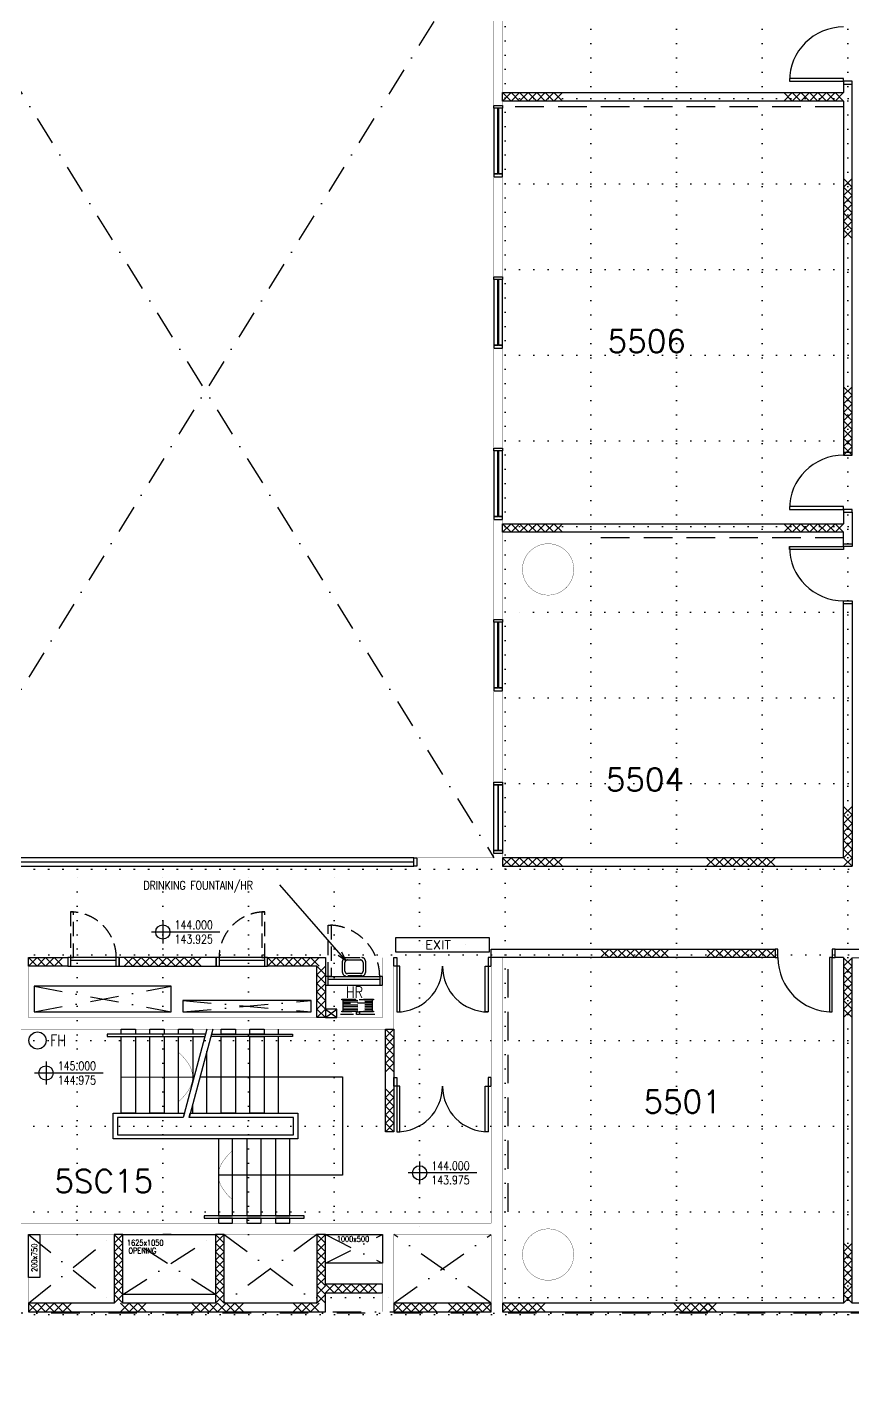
# Model space of a CAD drawing. Extents: x -68523 to 336700, y -113452 to 119396.
# Drawn here: x 104875 to 119338, y -19430 to 4298 of the extents above; entities that cross this region are included whole.
import ezdxf

# ---------------------------------------------------------------- set-up
doc = ezdxf.new("R2010")
doc.units = 0
doc.header["$LTSCALE"] = 1000
doc.header["$MEASUREMENT"] = 0
for name, pattern in [('S3144a$0$DASHDOT', [1, 0.5, -0.25, 0, -0.25]), ('S3144a$0$DASHED', [0.75, 0.5, -0.25]), ('S3144a$0$DOT', [0.25, 0, -0.25]), ('S3144a$0$HIDDEN', [0.375, 0.25, -0.125]), ('s5144a$0$DASHDOT', [1, 0.5, -0.25, 0, -0.25])]:
    doc.linetypes.add(name, pattern=pattern)
doc.layers.get('0').update_dxf_attribs({"linetype": 'CONTINUOUS'})
for name, color, linetype in [('S3144a$0$11', 14, 'CONTINUOUS'), ('S3144a$0$20', 7, 'CONTINUOUS'), ('S3144a$0$22', 7, 'CONTINUOUS'), ('S3144a$0$23', 7, 'CONTINUOUS'), ('S3144a$0$25', 7, 'CONTINUOUS'), ('S3144a$0$30', 1, 'CONTINUOUS'), ('S3144a$0$35', 7, 'CONTINUOUS'), ('S3144a$0$39', 7, 'CONTINUOUS'), ('S3144a$0$4', 7, 'CONTINUOUS'), ('S3144a$0$49', 7, 'CONTINUOUS'), ('S3144a$0$56', 7, 'CONTINUOUS'), ('S3144a$0$6', 7, 'CONTINUOUS'), ('S3144a$0$ROOM-NO', 4, 'CONTINUOUS'), ('s5144a$0$9', 7, 'CONTINUOUS')]:
    doc.layers.add(name, color=color, linetype=linetype)
doc.styles.add('S3144a$0$STANDARD', font='SIMPLEX')

# ---------------------------------------------------------------- blocks, each defined once
blk = doc.blocks.new('s5144a')
at = {"layer": 's5144a$0$9', "color": 1, "linetype": 's5144a$0$DASHDOT'}
blk.add_lwpolyline([(89200, -42725), (89200, -18049.9), (89225, -18049.9), (89225, -18199.9), (126775, -18200), (126775, -18050), (126800.3, -18050), (126800.3, -18224.8), (89225, -18224.9), (89225, -42725)], dxfattribs=at)

msp = doc.modelspace()

# ---------------------------------------------------------------- linework, layer by layer
at = {"layer": 'S3144a$0$11', "color": 14, "linetype": 'S3144a$0$DASHDOT'}
for p, q in [((105000.1, -12949.9), (107400.1, -12499.9)), ((105000.1, -12499.9), (107400.1, -12949.9)), ((107600.1, -12949.9), (109850.1, -12749.9)), ((107600.1, -12749.9), (109850.1, -12949.9)), ((110100.1, -12899.9), (110300.1, -13049.9)), ((110100.1, -13049.9), (110300.1, -12899.9)), ((104900.1, -18049.9), (106400.1, -16849.9)), ((104900.1, -16849.9), (106400.1, -18049.9)), ((106550.1, -17899.9), (108175.1, -16849.9)), ((108175.1, -17899.9), (106550.1, -16849.9)), ((108325.1, -16849.9), (109950.1, -18049.9)), ((109950.1, -16849.9), (108325.1, -18049.9)), ((110100.1, -17349.9), (111100.1, -16849.9)), ((110100.1, -16849.9), (111100.1, -17349.9)), ((111300.1, -18049.9), (113000.1, -16849.9)), ((113000.1, -18049.9), (111300.1, -16849.9))]:
    msp.add_line(p, q, dxfattribs=at)
at = {"layer": 'S3144a$0$11', "color": 14, "linetype": 'Continuous'}
msp.add_line((107400, -16849.9), (107250, -16849.9), dxfattribs=at)
at = {"layer": 'S3144a$0$11', "color": 14, "linetype": 'Continuous', "const_width": 5}
for points in [[(102800.1, -18199.9), (103000.1, -18199.9), (103000.1, -13249.9), (111300.1, -13249.9), (111300.1, -11999.9), (111100.1, -11999.9), (111100.1, -13049.9), (104900.1, -13049.9), (104900.1, -11999.9), (104700.1, -11999.9), (104700.1, -13049.9), (103000.1, -13049.9), (103000.1, -11999.9), (102800.1, -11999.9)], [(104700.1, -18199.9), (104900.1, -18199.9), (104900.1, -16849.9), (111100.1, -16849.9), (111100.1, -18199.9), (111300.1, -18199.9), (111300.1, -16849.9), (113000.1, -16849.9), (113000.1, -18199.9), (113200.1, -18199.9), (113200.1, -11999.9), (113000.1, -11999.9), (113000.1, -16649.9), (104700.1, -16649.9)]]:
    msp.add_lwpolyline(points, close=True, dxfattribs=at)
at = {"layer": 'S3144a$0$11', "color": 14, "linetype": 'Continuous'}
for points in [[(104900.1, -11999.9), (105587.6, -11999.9), (105587.6, -12149.9), (104900.1, -12149.9)], [(106487.6, -12149.9), (108187.6, -12149.9), (108187.6, -11999.9), (106487.6, -11999.9)], [(106487.6, -12149.9), (108187.6, -12149.9), (108187.6, -11999.9), (106487.6, -11999.9)], [(106487.6, -12149.9), (108187.6, -12149.9), (108187.6, -11999.9), (106487.6, -11999.9)], [(109087.6, -12149.9), (109087.6, -11999.9), (110100.1, -11999.9), (110100.1, -13049.9), (109950.1, -13049.9), (109950.1, -12149.9)], [(111150.1, -13249.9), (111300.1, -13249.9), (111300.1, -15049.9), (111150.1, -15049.9)], [(111100.1, -17719.9), (110100.1, -17719.9), (110100.1, -16849.9), (109950.1, -16849.9), (109950.1, -18049.9), (108325.1, -18049.9), (108325.1, -16849.9), (108175.1, -16849.9), (108175.1, -18049.9), (106550.1, -18049.9), (106550.1, -16849.9), (106400.1, -16849.9), (106400.1, -18049.9), (104900.1, -18049.9), (104900.1, -18199.9), (110100.1, -18199.9), (110100.1, -17869.9), (111100.1, -17869.9)], [(111300.1, -18199.9), (113000.1, -18199.9), (113000.1, -18049.9), (111300.1, -18049.9)]]:
    msp.add_lwpolyline(points, close=True, dxfattribs=at)
at = {"layer": 'S3144a$0$11', "color": 2, "linetype": 'Continuous'}
for points in [[(105000.1, -12949.9), (107400.1, -12949.9), (107400.1, -12499.9), (105000.1, -12499.9)], [(107600.1, -12949.9), (109850.1, -12949.9), (109850.1, -12749.9), (107600.1, -12749.9)], [(110100.1, -13049.9), (110300.1, -13049.9), (110300.1, -12899.9), (110100.1, -12899.9)]]:
    msp.add_lwpolyline(points, close=True, dxfattribs=at)
at = {"layer": 'S3144a$0$20', "color": 10, "linetype": 'S3144a$0$DASHDOT'}
for p, q in [((102950.1, 6100.1), (113051.1, -10249.9)), ((113051.1, 6100.1), (102950.1, -10249.9))]:
    msp.add_line(p, q, dxfattribs=at)
at = {"layer": 'S3144a$0$20', "color": 14, "linetype": 'Continuous'}
for p, q in [((113200.3, 3000.1), (113200.3, 3150.1)), ((113200.3, 3150.1), (119175.4, 3150.1)), ((119175.4, 3300.3), (119325.4, 3300.3)), ((119175.4, 3300.3), (119175.4, 3150.1)), ((119325.4, -3149.7), (119325.4, 3300.3)), ((119175.4, 3000.1), (113200.3, 3000.1)), ((119175.4, 3000.1), (119175.4, -3149.7)), ((119175.4, -4199.7), (119325.4, -4199.7)), ((119175.4, -4199.7), (119175.4, -4399.9)), ((119325.4, -4199.7), (119325.4, -4800.1)), ((113200.3, -4549.9), (113200.3, -4399.9)), ((113200.3, -4399.9), (119175.4, -4399.9)), ((119175.4, -4549.9), (113200.3, -4549.9)), ((119175.4, -4800.1), (119175.4, -4549.9)), ((119175.4, -4750.1), (119325.4, -4750.1)), ((119175.4, -10250.1), (119175.4, -5750.1)), ((119325.4, -5750.1), (119325.4, -10399.9)), ((113200.3, -10250.1), (113200.3, -10399.9)), ((113000.1, -11999.9), (113000.1, -11849.9)), ((113000.1, -11849.9), (117975, -11849.9)), ((119025, -11849.9), (119475.2, -11849.9)), ((119025, -11999.9), (119025, -11849.9)), ((117975, -11999.9), (113000.1, -11999.9)), ((119175.2, -11999.9), (119025, -11999.9)), ((119175.2, -11999.9), (119175.2, -18049.9)), ((119325.2, -12000), (119475.2, -11999.9)), ((119325.2, -18049.9), (119325.2, -12000)), ((119175.2, -18049.9), (113200, -18050)), ((113200, -18050), (113200, -18199.9)), ((113200, -18199.9), (125925, -18199.9)), ((125925, -18050), (119325.2, -18049.9))]:
    msp.add_line(p, q, dxfattribs=at)
at = {"layer": 'S3144a$0$20', "color": 1, "linetype": 'S3144a$0$DASHED'}
for p, q in [((119175.4, 2900.1), (113200.3, 2900)), ((119175.4, -4649.9), (114750, -4650)), ((113299.9, -16450), (113299.9, -11999.9))]:
    msp.add_line(p, q, dxfattribs=at)
at = {"layer": 'S3144a$0$20', "color": 3, "linetype": 'Continuous', "const_width": 5}
for points in [[(113050.4, 2925.1), (113200.4, 2925.1), (113200.4, 4675), (113050.4, 4675)], [(113050.4, -74.9), (113200.4, -74.9), (113200.4, 1675.1), (113050.4, 1675.1)], [(113050.4, -3074.9), (113200.4, -3074.9), (113200.4, -1324.9), (113050.4, -1324.9)], [(113050.4, -6074.9), (113200.4, -6074.9), (113200.4, -4324.9), (113050.4, -4324.9)], [(113050, -8924.9), (113200, -8924.9), (113200.4, -7324.9), (113050.4, -7324.9)], [(111700, -10400), (113200.5, -10400), (113200.5, -10249.9), (113200.5, -10174.9), (113050, -10174.9), (113050, -10249.9), (111700, -10249.9)]]:
    msp.add_lwpolyline(points, close=True, dxfattribs=at)
at = {"layer": 'S3144a$0$20', "color": 14, "linetype": 'Continuous'}
for points in [[(119175.4, -10250.1), (119025, -10250.1), (113200.3, -10250.1)], [(113200.3, -10399.9), (119025, -10399.9), (119325.4, -10399.9)]]:
    msp.add_lwpolyline(points, dxfattribs=at)
at = {"layer": 'S3144a$0$22', "color": 14, "linetype": 'Continuous'}
for points in [[(114250.3, 3000.1), (114100.3, 3150.1), (113950.3, 3000.1), (113800.3, 3150.1), (113650.3, 3000.1), (113500.3, 3150.1), (113350.3, 3000.1), (113200.3, 3150.1)], [(114250.3, 3150.1), (114100.3, 3000.1), (113950.3, 3150.1), (113800.3, 3000.1), (113650.3, 3150.1), (113500.3, 3000.1), (113350.3, 3150.1), (113200.3, 3000.1)], [(119175.4, 3000.1), (119025.4, 3150.1), (118875.4, 3000.1), (118725.4, 3150.1), (118575.4, 3000.1), (118425.4, 3150.1), (118275.4, 3000.1), (118125.4, 3150.1)], [(119175.4, 3150.1), (119025.4, 3000.1), (118875.4, 3150.1), (118725.4, 3000.1), (118575.4, 3150.1), (118425.4, 3000.1), (118275.4, 3150.1), (118125.4, 3000.1)], [(119325.4, 1646.9), (119175.4, 1496.9), (119325.4, 1346.9), (119175.4, 1196.9), (119325.4, 1046.9), (119175.4, 896.9), (119325.4, 746.9), (119175.4, 596.9)], [(119175.4, 1646.9), (119325.4, 1496.9), (119175.4, 1346.9), (119325.4, 1196.9), (119175.4, 1046.9), (119325.4, 896.9), (119175.4, 746.9), (119325.4, 596.9)], [(119325.4, -3200.1), (119175.4, -3050.1), (119325.4, -2900.1), (119175.4, -2750.1), (119325.4, -2600.1), (119175.4, -2450.1), (119325.4, -2300.1), (119175.4, -2150.1), (119325.4, -2000.1)], [(119175.4, -3200.1), (119325.4, -3050.1), (119175.4, -2900.1), (119325.4, -2750.1), (119175.4, -2600.1), (119325.4, -2450.1), (119175.4, -2300.1), (119325.4, -2150.1), (119175.4, -2000.1)], [(114250.3, -4549.9), (114100.3, -4399.9), (113950.3, -4549.9), (113800.3, -4399.9), (113650.3, -4549.9), (113500.3, -4399.9), (113350.3, -4549.9), (113200.3, -4399.9)], [(114250.3, -4399.9), (114100.3, -4549.9), (113950.3, -4399.9), (113800.3, -4549.9), (113650.3, -4399.9), (113500.3, -4549.9), (113350.3, -4399.9), (113200.3, -4549.9)], [(119175.4, -4549.9), (119025.4, -4399.9), (118875.4, -4549.9), (118725.4, -4399.9), (118575.4, -4549.9), (118425.4, -4399.9), (118275.4, -4549.9), (118125.4, -4399.9)], [(119175.4, -4399.9), (119025.4, -4549.9), (118875.4, -4399.9), (118725.4, -4549.9), (118575.4, -4399.9), (118425.4, -4549.9), (118275.4, -4399.9), (118125.4, -4549.9)], [(119175.4, -10399.9), (119325.4, -10249.9), (119175.4, -10099.9), (119325.4, -9949.9), (119175.4, -9799.9), (119325.4, -9649.9), (119175.4, -9499.9), (119325.4, -9349.9)], [(119325.4, -10399.9), (119175.4, -10249.9), (119325.4, -10099.9), (119175.4, -9949.9), (119325.4, -9799.9), (119175.4, -9649.9), (119325.4, -9499.9), (119175.4, -9349.9)], [(114250.3, -10399.9), (114100.3, -10249.9), (113950.3, -10399.9), (113800.3, -10249.9), (113650.3, -10399.9), (113500.3, -10249.9), (113350.3, -10399.9), (113200.3, -10249.9)], [(114250.3, -10249.9), (114100.3, -10399.9), (113950.3, -10249.9), (113800.3, -10399.9), (113650.3, -10249.9), (113500.3, -10399.9), (113350.3, -10249.9), (113200.3, -10399.9)], [(117975, -10250.1), (117825, -10400.1), (117675, -10250.1), (117525, -10400.1), (117375, -10250.1), (117225, -10400.1), (117075, -10250.1), (116925, -10400.1), (116775, -10250.1)], [(117975, -10400.1), (117825, -10250.1), (117675, -10400.1), (117525, -10250.1), (117375, -10400.1), (117225, -10250.1), (117075, -10400.1), (116925, -10250.1), (116775, -10400.1)], [(114916.8, -11999.9), (115066.8, -11849.9), (115216.8, -11999.9), (115366.8, -11849.9), (115516.8, -11999.9), (115666.8, -11849.9), (115816.8, -11999.9), (115966.8, -11849.9), (116116.8, -11999.9)], [(114916.8, -11849.9), (115066.8, -11999.9), (115216.8, -11849.9), (115366.8, -11999.9), (115516.8, -11849.9), (115666.8, -11999.9), (115816.8, -11849.9), (115966.8, -11999.9), (116116.8, -11849.9)], [(117975, -11849.9), (117825, -11999.9), (117675, -11849.9), (117525, -11999.9), (117375, -11849.9), (117225, -11999.9), (117075, -11849.9), (116925, -11999.9), (116775, -11849.9)], [(117975, -11999.9), (117825, -11849.9), (117675, -11999.9), (117525, -11849.9), (117375, -11999.9), (117225, -11849.9), (117075, -11999.9), (116925, -11849.9), (116775, -11999.9)], [(119175.2, -13050), (119325.2, -12900), (119175.2, -12750), (119325.2, -12600), (119175.2, -12450), (119325.2, -12300), (119175.2, -12150), (119325.2, -12000)], [(119325.2, -13050), (119175.2, -12900), (119325.2, -12750), (119175.2, -12600), (119325.2, -12450), (119175.2, -12300), (119325.2, -12150), (119175.2, -12000)], [(111150.1, -13249.9), (111300.1, -13399.9), (111150.1, -13549.9), (111300.1, -13699.9), (111150.1, -13849.9), (111300.1, -13999.9)], [(111300.1, -13249.9), (111150.1, -13399.9), (111300.1, -13549.9), (111150.1, -13699.9), (111300.1, -13849.9), (111150.1, -13999.9)], [(111300.1, -15049.9), (111150.1, -14899.9), (111300.1, -14749.9), (111150.1, -14599.9), (111300.1, -14449.9), (111150.1, -14299.9)], [(111150.1, -15049.9), (111300.1, -14899.9), (111150.1, -14749.9), (111300.1, -14599.9), (111150.1, -14449.9), (111300.1, -14299.9)], [(119175.2, -18049.9), (119325.2, -17899.9), (119175.2, -17749.9), (119325.2, -17599.9), (119175.2, -17449.9), (119325.2, -17299.9), (119175.2, -17149.9), (119325.2, -16999.9)], [(119325.2, -18049.9), (119175.2, -17899.9), (119325.2, -17749.9), (119175.2, -17599.9), (119325.2, -17449.9), (119175.2, -17299.9), (119325.2, -17149.9), (119175.2, -16999.9)], [(111300.1, -18199.9), (111450.1, -18049.9), (111600.1, -18199.9), (111750.1, -18049.9), (111900.1, -18199.9), (112050.1, -18049.9)], [(111300.1, -18049.9), (111450.1, -18199.9), (111600.1, -18049.9), (111750.1, -18199.9), (111900.1, -18049.9), (112050.1, -18199.9)], [(113000.1, -18049.9), (112850.1, -18199.9), (112700.1, -18049.9), (112550.1, -18199.9), (112400.1, -18049.9), (112250.1, -18199.9)], [(113000.1, -18199.9), (112850.1, -18049.9), (112700.1, -18199.9), (112550.1, -18049.9), (112400.1, -18199.9), (112250.1, -18049.9)], [(113199.9, -18200), (113349.9, -18050), (113499.9, -18200), (113649.9, -18050), (113799.9, -18200), (113949.9, -18050)], [(113199.9, -18050), (113349.9, -18200), (113499.9, -18050), (113649.9, -18200), (113799.9, -18050), (113949.9, -18200)], [(113200, -18200), (113350, -18050), (113500, -18200), (113650, -18050), (113800, -18200), (113950, -18050)], [(113200, -18050), (113350, -18200), (113500, -18050), (113650, -18200), (113800, -18050), (113950, -18200)], [(116199.9, -18200), (116349.9, -18050), (116499.9, -18200), (116649.9, -18050), (116799.9, -18200), (116949.9, -18050)], [(116199.9, -18050), (116349.9, -18200), (116499.9, -18050), (116649.9, -18200), (116799.9, -18050), (116949.9, -18200)], [(116200, -18200), (116350, -18050), (116500, -18200), (116650, -18050), (116800, -18200), (116950, -18050)], [(116200, -18050), (116350, -18200), (116500, -18050), (116650, -18200), (116800, -18050), (116950, -18200)]]:
    msp.add_lwpolyline(points, dxfattribs=at)
at = {"layer": 'S3144a$0$22', "color": 1, "linetype": 'Continuous'}
for points in [[(104900.1, -12149.9), (105050.1, -11999.9), (105200.1, -12149.9), (105350.1, -11999.9), (105500.1, -12149.9)], [(104900.1, -11999.9), (105050.1, -12149.9), (105200.1, -11999.9), (105350.1, -12149.9), (105500.1, -11999.9)], [(106575.1, -12149.9), (106725.1, -11999.9), (106875.1, -12149.9), (107025.1, -11999.9), (107175.1, -12149.9), (107325.1, -11999.9), (107475.1, -12149.9), (107625.1, -11999.9), (107775.1, -12149.9), (107925.1, -11999.9)], [(106575.1, -11999.9), (106725.1, -12149.9), (106875.1, -11999.9), (107025.1, -12149.9), (107175.1, -11999.9), (107325.1, -12149.9), (107475.1, -11999.9), (107625.1, -12149.9), (107775.1, -11999.9), (107925.1, -12149.9)], [(106575.1, -12149.9), (106725.1, -11999.9), (106875.1, -12149.9), (107025.1, -11999.9), (107175.1, -12149.9), (107325.1, -11999.9), (107475.1, -12149.9), (107625.1, -11999.9), (107775.1, -12149.9), (107925.1, -11999.9)], [(106575.1, -11999.9), (106725.1, -12149.9), (106875.1, -11999.9), (107025.1, -12149.9), (107175.1, -11999.9), (107325.1, -12149.9), (107475.1, -11999.9), (107625.1, -12149.9), (107775.1, -11999.9), (107925.1, -12149.9)], [(106575.1, -12149.9), (106725.1, -11999.9), (106875.1, -12149.9), (107025.1, -11999.9), (107175.1, -12149.9), (107325.1, -11999.9), (107475.1, -12149.9), (107625.1, -11999.9), (107775.1, -12149.9), (107925.1, -11999.9)], [(106575.1, -11999.9), (106725.1, -12149.9), (106875.1, -11999.9), (107025.1, -12149.9), (107175.1, -11999.9), (107325.1, -12149.9), (107475.1, -11999.9), (107625.1, -12149.9), (107775.1, -11999.9), (107925.1, -12149.9)], [(109087.6, -12149.9), (109237.6, -11999.9), (109387.6, -12149.9), (109537.6, -11999.9), (109687.6, -12149.9), (109837.6, -11999.9), (109987.6, -12149.9)], [(109087.6, -11999.9), (109237.6, -12149.9), (109387.6, -11999.9), (109537.6, -12149.9), (109687.6, -11999.9), (109837.6, -12149.9), (109987.6, -11999.9)], [(110100.1, -13049.9), (109950.1, -12899.9), (110100.1, -12749.9), (109950.1, -12599.9), (110100.1, -12449.9), (109950.1, -12299.9), (110100.1, -12149.9)], [(109950.1, -13049.9), (110100.1, -12899.9), (109950.1, -12749.9), (110100.1, -12599.9), (109950.1, -12449.9), (110100.1, -12299.9), (109950.1, -12149.9)], [(110100.1, -13049.9), (109950.1, -12899.9), (110100.1, -12749.9), (109950.1, -12599.9), (110100.1, -12449.9), (109950.1, -12299.9), (110100.1, -12149.9)], [(109950.1, -13049.9), (110100.1, -12899.9), (109950.1, -12749.9), (110100.1, -12599.9), (109950.1, -12449.9), (110100.1, -12299.9), (109950.1, -12149.9)], [(106550.1, -18049.9), (106400.1, -17899.9), (106550.1, -17749.9), (106400.1, -17599.9), (106550.1, -17449.9), (106400.1, -17299.9), (106550.1, -17149.9), (106400.1, -16999.9), (106550.1, -16849.9)], [(106400.1, -18049.9), (106550.1, -17899.9), (106400.1, -17749.9), (106550.1, -17599.9), (106400.1, -17449.9), (106550.1, -17299.9), (106400.1, -17149.9), (106550.1, -16999.9), (106400.1, -16849.9)], [(108325.1, -18049.9), (108175.1, -17899.9), (108325.1, -17749.9), (108175.1, -17599.9), (108325.1, -17449.9), (108175.1, -17299.9), (108325.1, -17149.9), (108175.1, -16999.9), (108325.1, -16849.9)], [(108175.1, -18049.9), (108325.1, -17899.9), (108175.1, -17749.9), (108325.1, -17599.9), (108175.1, -17449.9), (108325.1, -17299.9), (108175.1, -17149.9), (108325.1, -16999.9), (108175.1, -16849.9)], [(110100.1, -18049.9), (109950.1, -17899.9), (110100.1, -17749.9), (109950.1, -17599.9), (110100.1, -17449.9), (109950.1, -17299.9), (110100.1, -17149.9), (109950.1, -16999.9), (110100.1, -16849.9)], [(109950.1, -18049.9), (110100.1, -17899.9), (109950.1, -17749.9), (110100.1, -17599.9), (109950.1, -17449.9), (110100.1, -17299.9), (109950.1, -17149.9), (110100.1, -16999.9), (109950.1, -16849.9)], [(110100.1, -17869.9), (110250.1, -17719.9), (110400.1, -17869.9), (110550.1, -17719.9), (110700.1, -17869.9), (110850.1, -17719.9), (111000.1, -17869.9)], [(110100.1, -17719.9), (110250.1, -17869.9), (110400.1, -17719.9), (110550.1, -17869.9), (110700.1, -17719.9), (110850.1, -17869.9), (111000.1, -17719.9)], [(104900.1, -18049.9), (105050.1, -18199.9), (105200.1, -18049.9), (105350.1, -18199.9), (105500.1, -18049.9), (105650.1, -18199.9)], [(104900.1, -18199.9), (105050.1, -18049.9), (105200.1, -18199.9), (105350.1, -18049.9), (105500.1, -18199.9), (105650.1, -18049.9)], [(106962.6, -18199.9), (106812.6, -18049.9), (106662.6, -18199.9), (106512.6, -18049.9)], [(106962.6, -18049.9), (106812.6, -18199.9), (106662.6, -18049.9), (106512.6, -18199.9)], [(107762.6, -18199.9), (107912.6, -18049.9), (108062.6, -18199.9), (108212.6, -18049.9), (108362.6, -18199.9), (108512.6, -18049.9), (108662.6, -18199.9)], [(107762.6, -18049.9), (107912.6, -18199.9), (108062.6, -18049.9), (108212.6, -18199.9), (108362.6, -18049.9), (108512.6, -18199.9), (108662.6, -18049.9)], [(109537.6, -18049.9), (109687.6, -18199.9), (109837.6, -18049.9), (109987.6, -18199.9)], [(109537.6, -18199.9), (109687.6, -18049.9), (109837.6, -18199.9), (109987.6, -18049.9)]]:
    msp.add_lwpolyline(points, dxfattribs=at)
at = {"layer": 'S3144a$0$23', "color": 10, "linetype": 'Continuous'}
for points in [[(113050.4, 2925.1), (113200.4, 2925.1), (113200.4, 2875.1), (113050.4, 2875.1)], [(113050.4, 1725.1), (113120.4, 1725.1), (113120.4, 2875.1), (113050.4, 2875.1)], [(113130.4, 1725.1), (113200.4, 1725.1), (113200.4, 2875.1), (113130.4, 2875.1)], [(113050.4, 1675.1), (113200.4, 1675.1), (113200.4, 1725.1), (113050.4, 1725.1)], [(113050.4, -74.9), (113200.4, -74.9), (113200.4, -124.9), (113050.4, -124.9)], [(113050.4, -1274.9), (113120.4, -1274.9), (113120.4, -124.9), (113050.4, -124.9)], [(113130.4, -1274.9), (113200.4, -1274.9), (113200.4, -124.9), (113130.4, -124.9)], [(113050.4, -1324.9), (113200.4, -1324.9), (113200.4, -1274.9), (113050.4, -1274.9)], [(113050.4, -3074.9), (113200.4, -3074.9), (113200.4, -3124.9), (113050.4, -3124.9)], [(113050.4, -4274.9), (113120.4, -4274.9), (113120.4, -3124.9), (113050.4, -3124.9)], [(113130.4, -4274.9), (113200.4, -4274.9), (113200.4, -3124.9), (113130.4, -3124.9)], [(113050.4, -4324.9), (113200.4, -4324.9), (113200.4, -4274.9), (113050.4, -4274.9)], [(113050.4, -6074.9), (113200.4, -6074.9), (113200.4, -6124.9), (113050.4, -6124.9)], [(113050.4, -7274.9), (113120.4, -7274.9), (113120.4, -6124.9), (113050.4, -6124.9)], [(113130.4, -7274.9), (113200.4, -7274.9), (113200.4, -6124.9), (113130.4, -6124.9)], [(113050.4, -7324.9), (113200.4, -7324.9), (113200.4, -7274.9), (113050.4, -7274.9)], [(113050, -8924.9), (113200, -8924.9), (113200, -8974.9), (113050, -8974.9)], [(113050, -8974.9), (113119.6, -8974.9), (113120, -10124.9), (113050.4, -10124.9)], [(113129.6, -8974.9), (113200, -8974.9), (113200.4, -10124.9), (113130, -10124.9)], [(113050, -10124.9), (113200, -10124.9), (113200, -10174.9), (113050, -10174.9)], [(111650, -10249.9), (104350.2, -10249.9), (104350.2, -10319.9), (111650, -10319.9)], [(111650, -10330), (104350.2, -10330), (104350.2, -10399.9), (111650, -10399.9)], [(111700, -10399.9), (111650, -10399.9), (111650, -10249.9), (111700, -10249.9)]]:
    msp.add_lwpolyline(points, close=True, dxfattribs=at)
at = {"layer": 'S3144a$0$23', "color": 2, "linetype": 'Continuous'}
for points in [[(104900.1, -16849.9), (105100.1, -16849.9), (105100.1, -17599.9), (104900.1, -17599.9)], [(106550.1, -16849.9), (108175.1, -16849.9), (108175.1, -17899.9), (106550.1, -17899.9)], [(110100.1, -16849.9), (111100.1, -16849.9), (111100.1, -17349.9), (110100.1, -17349.9)]]:
    msp.add_lwpolyline(points, close=True, dxfattribs=at)
at = {"layer": 'S3144a$0$25', "color": 10, "linetype": 'Continuous'}
for p, q in [((108025.1, -13249.9), (107609.8, -14799.9)), ((108128.5, -13249.9), (107713.2, -14799.9)), ((109275.1, -13339.9), (109275.1, -13249.9)), ((107525.1, -14724.9), (107525.1, -13379.9)), ((107775.1, -13379.9), (107775.1, -14183)), ((107775.1, -13379.9), (107775.1, -14183)), ((109275.1, -14724.9), (109275.1, -13379.9)), ((108025.1, -14724.9), (108025.1, -13635.9)), ((106525.1, -14090), (107775.1, -14089.9)), ((107775.1, -14724.9), (107775.1, -14568.9))]:
    msp.add_line(p, q, dxfattribs=at)
for points in [[(106525.1, -13249.9), (106775.1, -13249.9), (106775.1, -13339.9), (106525.1, -13339.9)], [(107025.1, -13249.9), (107275.1, -13249.9), (107275.1, -13339.9), (107025.1, -13339.9)], [(107525.1, -13249.9), (107775.1, -13249.9), (107775.1, -13339.9), (107525.1, -13339.9)], [(108275.1, -13249.9), (108525.1, -13249.9), (108525.1, -13339.9), (108275.1, -13339.9)], [(108775.1, -13249.9), (109025.1, -13249.9), (109025.1, -13339.9), (108775.1, -13339.9)], [(106525.1, -13379.9), (106775.1, -13379.9), (106775.1, -14724.9), (106525.1, -14724.9)], [(107025.1, -13379.9), (107275.1, -13379.9), (107275.1, -14724.9), (107025.1, -14724.9)], [(108275.1, -13379.9), (108525.1, -13379.9), (108525.1, -14724.9), (108275.1, -14724.9)], [(108775.1, -13379.9), (109025.1, -13379.9), (109025.1, -14724.9), (108775.1, -14724.9)], [(107733.3, -14724.9), (109615.1, -14724.9), (109615.1, -15174.9), (106385.1, -15174.9), (106385.1, -14724.9), (107629.9, -14724.9), (107609.8, -14799.9), (106460.1, -14799.9), (106460.1, -15099.9), (109540.1, -15099.9), (109540.1, -14799.9), (107713.2, -14799.9)], [(108225.1, -16519.9), (108475.1, -16519.9), (108475.1, -15174.9), (108225.1, -15174.9)], [(108725.1, -16519.9), (108975.1, -16519.9), (108975.1, -15174.9), (108725.1, -15174.9)], [(109225.1, -16519.9), (109475.1, -16519.9), (109475.1, -15174.9), (109225.1, -15174.9)], [(107975.1, -16559.9), (109725.1, -16559.9), (109725.1, -16519.9), (107975.1, -16519.9)], [(108225.1, -16649.9), (108475.1, -16649.9), (108475.1, -16559.9), (108225.1, -16559.9)], [(108725.1, -16649.9), (108975.1, -16649.9), (108975.1, -16559.9), (108725.1, -16559.9)], [(109225.1, -16649.9), (109475.1, -16649.9), (109475.1, -16559.9), (109225.1, -16559.9)]]:
    msp.add_lwpolyline(points, close=True, dxfattribs=at)
for points in [[(108001, -13339.9), (106275.1, -13339.9), (106275.1, -13379.9), (107990.3, -13379.9)], [(108104.4, -13339.9), (109525.1, -13339.9), (109525.1, -13379.9), (108093.7, -13379.9)], [(107903.5, -14089.8), (110400.1, -14089.5), (110400.1, -15809.7), (108225.1, -15810)]]:
    msp.add_lwpolyline(points, dxfattribs=at)
at = {"layer": 'S3144a$0$25', "color": 10, "linetype": 'Continuous', "const_width": 5}
for points in [[(107525.1, -14522.9, 0.071801), (107697.3, -14328, 0.141961), (107775.1, -14089.9, 0.141961), (107697.3, -13851.8, 0.071801), (107525.1, -13656.9)], [(108475.1, -15377, 0.071801), (108302.9, -15571.9, 0.141961), (108225.1, -15810, 0.141961), (108302.9, -16048.1, 0.071801), (108475.1, -16243)]]:
    msp.add_lwpolyline(points, format="xyb", dxfattribs=at)
at = {"layer": 'S3144a$0$30', "color": 14, "linetype": 'Continuous'}
for p, q in [((106437.6, -12049.9), (105637.6, -12049.9)), ((109037.6, -12049.9), (108237.6, -12049.9))]:
    msp.add_line(p, q, dxfattribs=at)
at = {"layer": 'S3144a$0$30', "color": 4, "linetype": 'Continuous'}
msp.add_line((110150.1, -12479.9), (111050.1, -12479.9), dxfattribs=at)
at = {"layer": 'S3144a$0$30', "color": 14, "linetype": 'Continuous'}
for points in [[(119175.4, 3350.3), (119175.4, 3400.3), (118225.4, 3400.3), (118225.4, 3350.3)], [(119325.4, 3300.3), (119325.4, 3350.3), (119175.4, 3350.3), (119175.4, 3300.3)], [(119325.4, -3199.7), (119325.4, -3149.7), (119175.4, -3149.7), (119175.4, -3199.7)], [(119175.4, -4149.7), (119175.4, -4099.7), (118225.4, -4099.7), (118225.4, -4149.7)], [(119325.4, -4199.7), (119325.4, -4149.7), (119175.4, -4149.7), (119175.4, -4199.7)], [(119175.4, -4800.1), (119175.4, -4850.1), (118225.4, -4850.1), (118225.4, -4800.1)], [(119325.4, -4750.1), (119325.4, -4800.1), (119175.4, -4800.1), (119175.4, -4750.1)], [(119325.4, -5750.1), (119325.4, -5800.1), (119175.4, -5800.1), (119175.4, -5750.1)], [(118025, -11849.9), (117975, -11849.9), (117975, -11999.9), (118025, -11999.9)], [(119025, -11849.9), (118975, -11849.9), (118975, -11999.9), (119025, -11999.9)], [(106487.6, -11999.9), (105587.6, -11999.9), (105587.6, -12149.9), (106487.6, -12149.9)], [(106437.6, -11999.9), (105637.6, -11999.9), (105637.6, -12149.9), (106437.6, -12149.9)], [(109087.6, -11999.9), (108187.6, -11999.9), (108187.6, -12149.9), (109087.6, -12149.9)], [(109037.6, -11999.9), (108237.6, -11999.9), (108237.6, -12149.9), (109037.6, -12149.9)], [(118975, -11999.9), (118925, -11999.9), (118925, -12949.9), (118975, -12949.9)]]:
    msp.add_lwpolyline(points, close=True, dxfattribs=at)
at = {"layer": 'S3144a$0$30', "color": 14, "linetype": 'S3144a$0$HIDDEN'}
for points in [[(105637.6, -11999.9), (105687.6, -11999.9), (105687.6, -11199.9), (105637.6, -11199.9)], [(108987.6, -11999.9), (109037.6, -11999.9), (109037.6, -11199.9), (108987.6, -11199.9)]]:
    msp.add_lwpolyline(points, close=True, dxfattribs=at)
at = {"layer": 'S3144a$0$30', "color": 4, "linetype": 'S3144a$0$HIDDEN'}
msp.add_lwpolyline([(110150.1, -12329.9), (110150.1, -11429.9), (110200.1, -11429.9), (110200.1, -12329.9)], close=True, dxfattribs=at)
at = {"layer": 'S3144a$0$30', "color": 14, "linetype": 'Continuous'}
for points in [[(111300.1, -11999.9), (111350.1, -11999.9), (111350.1, -12949.9), (111400.1, -12949.9), (111400.1, -12149.9), (111300.1, -12149.9), (111300.1, -11999.9)], [(113000.1, -11999.9), (112950.1, -11999.9), (112950.1, -12949.9), (112900.1, -12949.9), (112900.1, -12149.9), (113000.1, -12149.9), (113000.1, -11999.9)], [(111300.1, -14099.9), (111350.1, -14099.9), (111350.1, -15049.9), (111400.1, -15049.9), (111400.1, -14249.9), (111300.1, -14249.9), (111300.1, -14099.9)], [(113000.1, -14099.9), (112950.1, -14099.9), (112950.1, -15049.9), (112900.1, -15049.9), (112900.1, -14249.9), (113000.1, -14249.9), (113000.1, -14099.9)]]:
    msp.add_lwpolyline(points, dxfattribs=at)
at = {"layer": 'S3144a$0$30', "color": 4, "linetype": 'Continuous'}
for points in [[(110150.1, -12329.9), (110100.1, -12329.9), (110100.1, -12479.9), (110150.1, -12479.9)], [(110150.1, -12329.9), (111050.1, -12329.9), (111050.1, -12379.9), (110150.1, -12379.9)], [(111100.1, -12329.9), (111050.1, -12329.9), (111050.1, -12479.9), (111100.1, -12479.9)]]:
    msp.add_lwpolyline(points, close=True, dxfattribs=at)
at = {"layer": 'S3144a$0$30', "color": 14, "linetype": 'Continuous'}
for centre, radius, start, end in [((119175.4, 3350.3), 950, 90, 180), ((119175.4, -4149.7), 950, 90, 180), ((119175.4, -4800.1), 950, 180, 270), ((118975, -11999.9), 950, 180, 270), ((111350.1, -12149.9), 800, 270, 0), ((112950.1, -12149.9), 800, 180, 270), ((111350.1, -14249.9), 800, 270, 0), ((112950.1, -14249.9), 800, 180, 270)]:
    msp.add_arc(centre, radius, start, end, dxfattribs=at)
at = {"layer": 'S3144a$0$30', "color": 14, "linetype": 'S3144a$0$HIDDEN'}
for centre, start, end in [((105637.6, -11999.9), 0, 90), ((109037.6, -11999.9), 90, 180)]:
    msp.add_arc(centre, 800, start, end, dxfattribs=at)
at = {"layer": 'S3144a$0$30', "color": 4, "linetype": 'S3144a$0$HIDDEN'}
msp.add_arc((110150.1, -12329.9), 900, 0, 90, dxfattribs=at)
at = {"layer": 'S3144a$0$35', "linetype": 'Continuous'}
for p, q in [((107252.6, -11350.9), (107252.6, -11750.9)), ((108252.6, -11550.9), (107052.6, -11550.9)), ((105206.7, -13820.5), (105206.7, -14220.5)), ((106206.7, -14020.5), (105006.7, -14020.5)), ((111749.3, -15569.3), (111749.3, -15969.3)), ((112749.3, -15769.3), (111549.3, -15769.3))]:
    msp.add_line(p, q, dxfattribs=at)
for centre in [(107252.6, -11550.9), (105206.7, -14020.5), (111749.3, -15769.3)]:
    msp.add_circle(centre, 125, dxfattribs=at)
at = {"layer": 'S3144a$0$39', "color": 1, "linetype": 'Continuous'}
msp.add_lwpolyline([(111325.1, -11899.9), (112975.1, -11899.9), (112975.1, -11649.9), (111325.1, -11649.9)], close=True, dxfattribs=at)
at = {"layer": 'S3144a$0$39', "color": 1, "linetype": 'S3144a$0$DOT'}
for centre in [(111775.1, -11774.9), (112525.1, -11774.9)]:
    msp.add_circle(centre, 25, dxfattribs=at)
at = {"layer": 'S3144a$0$4', "linetype": 'S3144a$0$DOT'}
for p, q in [((113250, -17950), (113250, 31550)), ((113250, -17950), (113250, 31550)), ((114750, -18250), (114750, 31550)), ((114750, -18250), (114750, 31550)), ((116250, -18250), (116250, 31550)), ((116250, -18250), (116250, 31550)), ((119250, -18250), (119250, 31550)), ((119250, -18250), (119250, 31550)), ((117750, -18250), (117750, 25499.8)), ((117750, -18250), (117750, 25499.8)), ((113250, 3050), (126750, 3050)), ((113250, 3050), (126750, 3050)), ((113250, 1550), (126750, 1550)), ((113250, 1550), (126750, 1550)), ((113250, 50), (126750, 50)), ((113250, 50), (126750, 50)), ((113250, -1450), (126750, -1450)), ((113250, -1450), (126750, -1450)), ((113250, -2950), (126750, -2950)), ((113250, -2950), (126750, -2950)), ((113250, -4450), (126750, -4450)), ((113250, -4450), (126750, -4450)), ((126750, -5950), (113250, -5950)), ((126750, -5950), (113250, -5950)), ((113250, -7450), (126750, -7450)), ((113250, -7450), (126750, -7450)), ((113250, -8950), (126750, -8950)), ((113250, -8950), (126750, -8950)), ((89250, -10450), (126750, -10450)), ((89250, -10450), (126750, -10450)), ((102750, -10450), (113250, -10450)), ((102750, -10450), (113250, -10450)), ((105750, -16849.9), (105750, -10450)), ((105750, -16849.9), (105750, -10450)), ((107250, -16849.9), (107250, -10450)), ((107250, -16849.9), (107250, -10450)), ((108750, -16849.9), (108750, -10450)), ((108750, -16849.9), (108750, -10450)), ((110250, -16849.9), (110250, -10450)), ((110250, -16849.9), (110250, -10450)), ((111750, -10450), (111750, -16849.9)), ((111750, -10450), (111750, -16849.9)), ((89250, -11950), (126750, -11950)), ((89250, -11950), (126750, -11950)), ((126750, -13450), (104700.1, -13450)), ((126750, -13450), (104700.1, -13450)), ((126750, -14950), (104700.1, -14950)), ((126750, -14950), (104700.1, -14950)), ((126750, -16450), (104700.1, -16450)), ((126750, -16450), (104700.1, -16450)), ((109950.1, -17950), (111300.1, -17950)), ((109950.1, -17950), (111300.1, -17950)), ((126750, -17950), (113000.1, -17950)), ((126750, -17950), (113000.1, -17950)), ((89250, -18250), (126750, -18250)), ((89250, -18250), (126750, -18250))]:
    msp.add_line(p, q, dxfattribs=at)
at = {"layer": 'S3144a$0$49', "color": 2, "linetype": 'Continuous'}
msp.add_line((110460.1, -12049.9), (109302.5, -10725.3), dxfattribs=at)
at = {"layer": 'S3144a$0$49', "linetype": 'S3144a$0$HIDDEN'}
for p, q in [((110400.1, -12259.9), (110400.1, -12059.9)), ((110440.1, -12234.9), (110440.1, -12084.9)), ((110460.1, -11999.9), (110740.1, -11999.9)), ((110488.1, -12039.9), (110712.1, -12039.9)), ((110760.1, -12084.9), (110760.1, -12234.9)), ((110800.1, -12059.9), (110800.1, -12259.9)), ((110740.1, -12319.9), (110460.1, -12319.9)), ((110712.1, -12279.9), (110488.1, -12279.9))]:
    msp.add_line(p, q, dxfattribs=at)
at = {"layer": 'S3144a$0$49', "color": 2, "linetype": 'Continuous'}
msp.add_lwpolyline([(110324.7, -11955.7), (110460.1, -12049.9), (110384.9, -11903.1)], dxfattribs=at)
msp.add_lwpolyline([(110324.7, -11955.7), (110460.1, -12049.9), (110384.9, -11903.1)], dxfattribs=at)
at = {"layer": 'S3144a$0$49', "linetype": 'S3144a$0$HIDDEN'}
for points in [[(110488.1, -12039.9, 0.03065), (110481.8, -12040.3, 0.030839), (110475.7, -12041.4, 0.030964), (110469.7, -12043.3, 0.031496), (110464.1, -12045.9, 0.031724), (110458.9, -12049.2, 0.032492), (110454.2, -12053.1, 0.032773), (110450, -12057.5, 0.033593), (110446.5, -12062.4, 0.033855), (110443.8, -12067.7, 0.034491), (110441.7, -12073.3, 0.03465), (110440.5, -12079, 0.034891), (110440.1, -12084.9)], [(110760.1, -12084.9, 0.034891), (110759.7, -12079, 0.03465), (110758.5, -12073.3, 0.034491), (110756.4, -12067.7, 0.033855), (110753.7, -12062.4, 0.033593), (110750.2, -12057.5, 0.032773), (110746, -12053.1, 0.032492), (110741.3, -12049.2, 0.031724), (110736.1, -12045.9, 0.031496), (110730.5, -12043.3, 0.030964), (110724.5, -12041.4, 0.030839), (110718.4, -12040.3, 0.03065), (110712.1, -12039.9)], [(110440.1, -12234.9, 0.034891), (110440.5, -12240.8, 0.03465), (110441.7, -12246.5, 0.034491), (110443.8, -12252.1, 0.033855), (110446.5, -12257.4, 0.033593), (110450, -12262.3, 0.032773), (110454.2, -12266.7, 0.032492), (110458.9, -12270.6, 0.031724), (110464.1, -12273.9, 0.031496), (110469.7, -12276.5, 0.030964), (110475.7, -12278.4, 0.030839), (110481.8, -12279.5, 0.03065), (110488.1, -12279.9)], [(110712.1, -12279.9, 0.03065), (110718.4, -12279.5, 0.030839), (110724.5, -12278.4, 0.030964), (110730.5, -12276.5, 0.031496), (110736.1, -12273.9, 0.031724), (110741.3, -12270.6, 0.032492), (110746, -12266.7, 0.032773), (110750.2, -12262.3, 0.033593), (110753.7, -12257.4, 0.033855), (110756.4, -12252.1, 0.034491), (110758.5, -12246.5, 0.03465), (110759.7, -12240.8, 0.034891), (110760.1, -12234.9)]]:
    msp.add_lwpolyline(points, format="xyb", dxfattribs=at)
for centre, start, end in [((110460.1, -12059.9), 90, 180), ((110740.1, -12059.9), 0, 90), ((110460.1, -12259.9), 180, 270), ((110740.1, -12259.9), 270, 0)]:
    msp.add_arc(centre, 60, start, end, dxfattribs=at)
at = {"layer": 'S3144a$0$56', "color": 1, "linetype": 'S3144a$0$HIDDEN'}
for p, q in [((110415.3, -12748.3), (110913.4, -12740.7)), ((110415.3, -12775.1), (110913.4, -12767.5)), ((110913.4, -12794.3), (110415.3, -12801.9)), ((110964.3, -12995.3), (110364.3, -12995.3)), ((110415.3, -12828.6), (110913.4, -12821)), ((110415.3, -12855.4), (110913.4, -12847.8)), ((110415.3, -12882.2), (110913.4, -12874.6)), ((110415.3, -12909), (110913.4, -12901.4)), ((110415.3, -12935.8), (110913.4, -12928.2))]:
    msp.add_line(p, q, dxfattribs=at)
for points in [[(110389.3, -12737.8), (110389.3, -12725.3), (110939.3, -12725.3), (110939.3, -12737.8)], [(110939.3, -12937.8), (110939.3, -12950.3), (110389.3, -12950.3), (110389.3, -12937.8)], [(110644.3, -12995.2), (110644.3, -12950.3), (110694.3, -12950.3), (110694.3, -12995.2)]]:
    msp.add_lwpolyline(points, close=True, dxfattribs=at)
at = {"layer": 'S3144a$0$56', "color": 1, "linetype": 'Continuous'}
msp.add_circle((105058.1, -13449.9), 150, dxfattribs=at)
at = {"layer": 'S3144a$0$56', "color": 1, "linetype": 'S3144a$0$HIDDEN'}
for centre, start, end in [((110415.3, -12761.6), 90.00003, 270.00002), ((110415.3, -12788.4), 90.00003, 270.00002), ((110415.3, -12815.2), 90.00003, 270.00002), ((110913.4, -12754), 269.99998, 89.99997), ((110913.4, -12780.8), 269.99998, 89.99997), ((110913.4, -12807.6), 269.99998, 89.99997), ((110415.3, -12842), 90.00003, 270.00002), ((110415.3, -12868.8), 90.00003, 270.00002), ((110415.3, -12895.6), 90.00003, 270.00002), ((110415.3, -12922.3), 90.00003, 270.00002), ((110913.4, -12834.4), 269.99998, 89.99997), ((110913.4, -12861.2), 269.99998, 89.99997), ((110913.4, -12888), 269.99998, 89.99997), ((110913.4, -12914.7), 269.99998, 89.99997)]:
    msp.add_arc(centre, 13.4, start, end, dxfattribs=at)
at = {"layer": 'S3144a$0$6', "color": 3, "linetype": 'Continuous', "const_width": 5}
for points in [[(114450, -5200, 1), (113550, -5200, 1)], [(114450, -17200, 1), (113550, -17200, 1)]]:
    msp.add_lwpolyline(points, format="xyb", close=True, dxfattribs=at)

# ---------------------------------------------------------------- block references
msp.add_blockref('s5144a', (0, 0))

# ---------------------------------------------------------------- texts
at = {"layer": 'S3144a$0$23', "color": 2, "linetype": 'Continuous', "style": 'S3144a$0$STANDARD', "width": 0.8}
msp.add_text('200x750', height=100, rotation=90, dxfattribs=at).set_placement((105052.3, -17503.2))
for s, p in [('1625x1050', (106623.8, -17043.3)), ('OPENING', (106649.4, -17181.8)), ('1000x500', (110298.2, -16976.5))]:
    msp.add_text(s, height=100, dxfattribs=at).set_placement(p)
at = {"layer": 'S3144a$0$35', "linetype": 'Continuous', "style": 'S3144a$0$STANDARD', "width": 0.8}
for s, p in [('144.000', (107458.9, -11500.9)), ('143.925', (107458.9, -11750.9)), ('145.000', (105413, -13970.5)), ('144.975', (105413, -14220.5)), ('144.000', (111955.6, -15719.3)), ('143.975', (111955.6, -15969.3))]:
    msp.add_text(s, height=150, dxfattribs=at).set_placement(p)
at = {"layer": 'S3144a$0$39', "color": 1, "linetype": 'Continuous', "style": 'S3144a$0$STANDARD', "width": 1.1}
msp.add_text('EXIT', height=150, dxfattribs=at).set_placement((111850, -11849.9))
at = {"layer": 'S3144a$0$49', "color": 2, "linetype": 'Continuous', "style": 'S3144a$0$STANDARD', "width": 0.8}
msp.add_text('DRINKING FOUNTAIN/HR', height=150, dxfattribs=at).set_placement((106911.8, -10808))
at = {"layer": 'S3144a$0$56', "color": 1, "linetype": 'Continuous', "style": 'S3144a$0$STANDARD', "width": 0.8}
for s, p in [('HR', (110461.6, -12704.4)), ('FH', (105281.4, -13549.9))]:
    msp.add_text(s, height=200, dxfattribs=at).set_placement(p)
at = {"layer": 'S3144a$0$ROOM-NO', "style": 'S3144a$0$STANDARD'}
for s, p in [('5506', (115041.6, -1402.2)), ('5504', (115009.8, -9080)), ('5501', (115669.7, -14721.6)), ('5SC15', (105353.2, -16112.5))]:
    msp.add_text(s, height=400, dxfattribs=at).set_placement(p)

doc.saveas('drawing.dxf')
